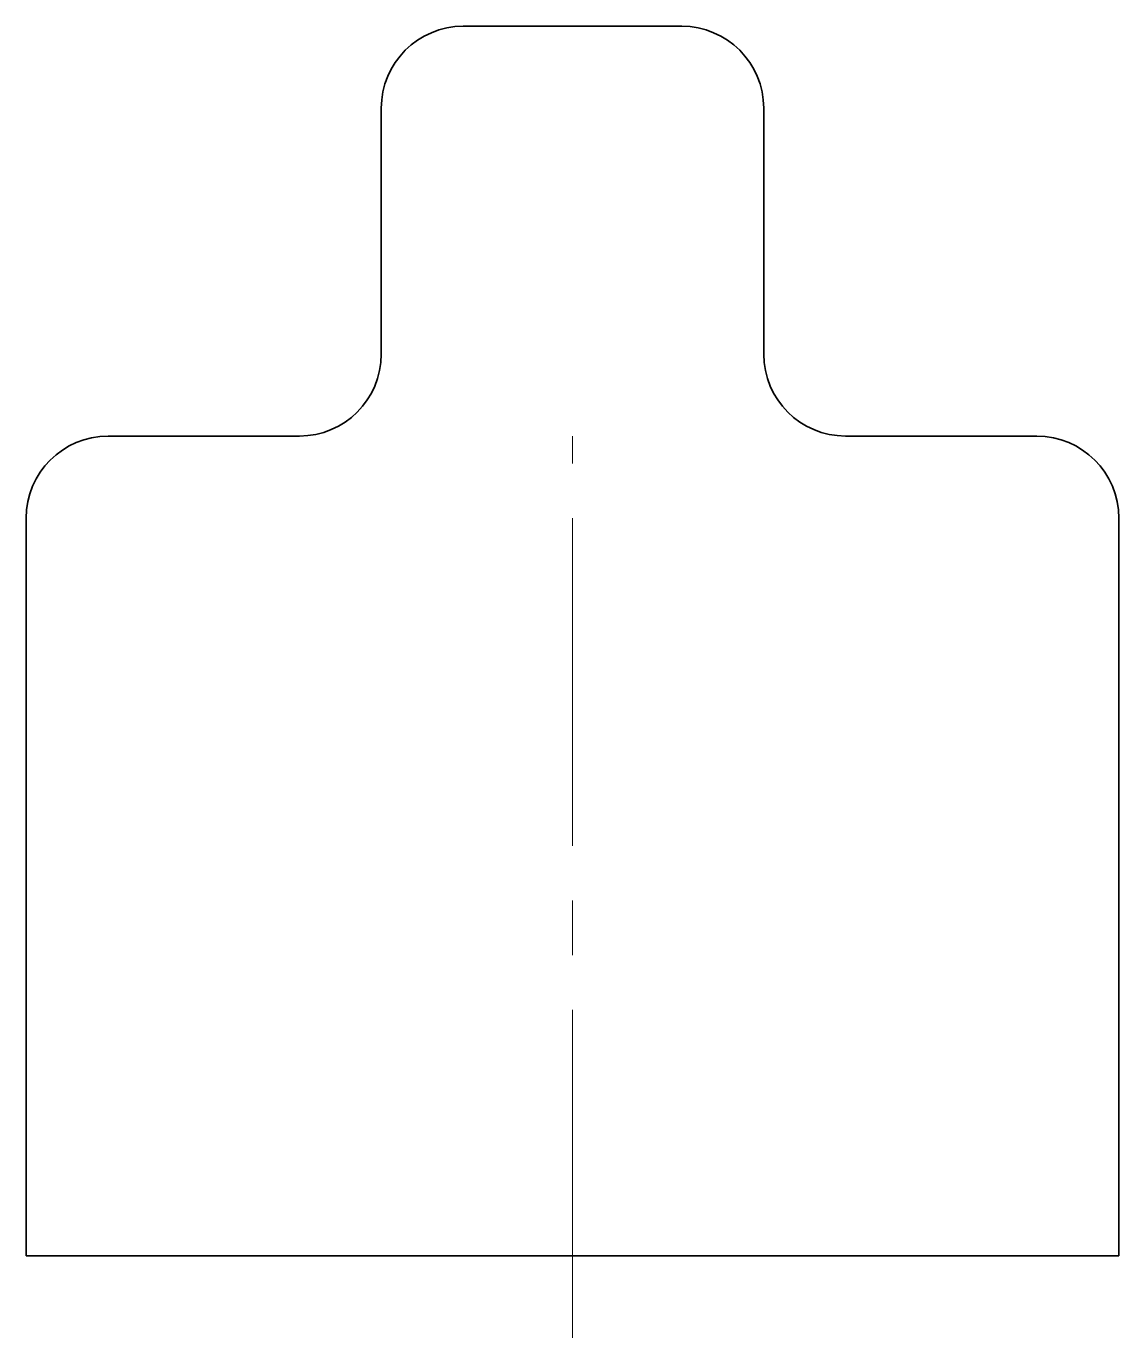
# Model space of a CAD drawing. Header units: millimetres. Extents: x -20 to 20, y -25.5 to 22.5.
import ezdxf

# ---------------------------------------------------------------- set-up
doc = ezdxf.new("R2010")
doc.units = ezdxf.units.MM
doc.linetypes.add('点画线', pattern=[18, 12, -2, 2, -2])
doc.layers.add('中心线层', color=1, linetype='点画线', lineweight=18)
doc.layers.add('粗实线层', color=7, linetype='Continuous', lineweight=35)

msp = doc.modelspace()

# ---------------------------------------------------------------- linework, layer by layer
at = {"layer": '中心线层'}
msp.add_line((0, -25.5), (0, 7.5), dxfattribs=at)
at = {"layer": '粗实线层'}
for p, q in [((-4, 22.5), (4, 22.5)), ((-7, 10.5), (-7, 19.5)), ((7, 19.5), (7, 10.5)), ((-10, 7.5), (-17, 7.5)), ((17, 7.5), (10, 7.5)), ((-20, -22.5), (-20, 4.5)), ((20, 4.5), (20, -22.5)), ((20, -22.5), (-20, -22.5))]:
    msp.add_line(p, q, dxfattribs=at)
for centre, start, end in [((-4, 19.5), 90, 180), ((4, 19.5), 0, 90), ((-10, 10.5), 270, 0), ((10, 10.5), 180, 270), ((-17, 4.5), 90, 180), ((17, 4.5), 0, 90)]:
    msp.add_arc(centre, 3, start, end, dxfattribs=at)

doc.saveas('drawing.dxf')
